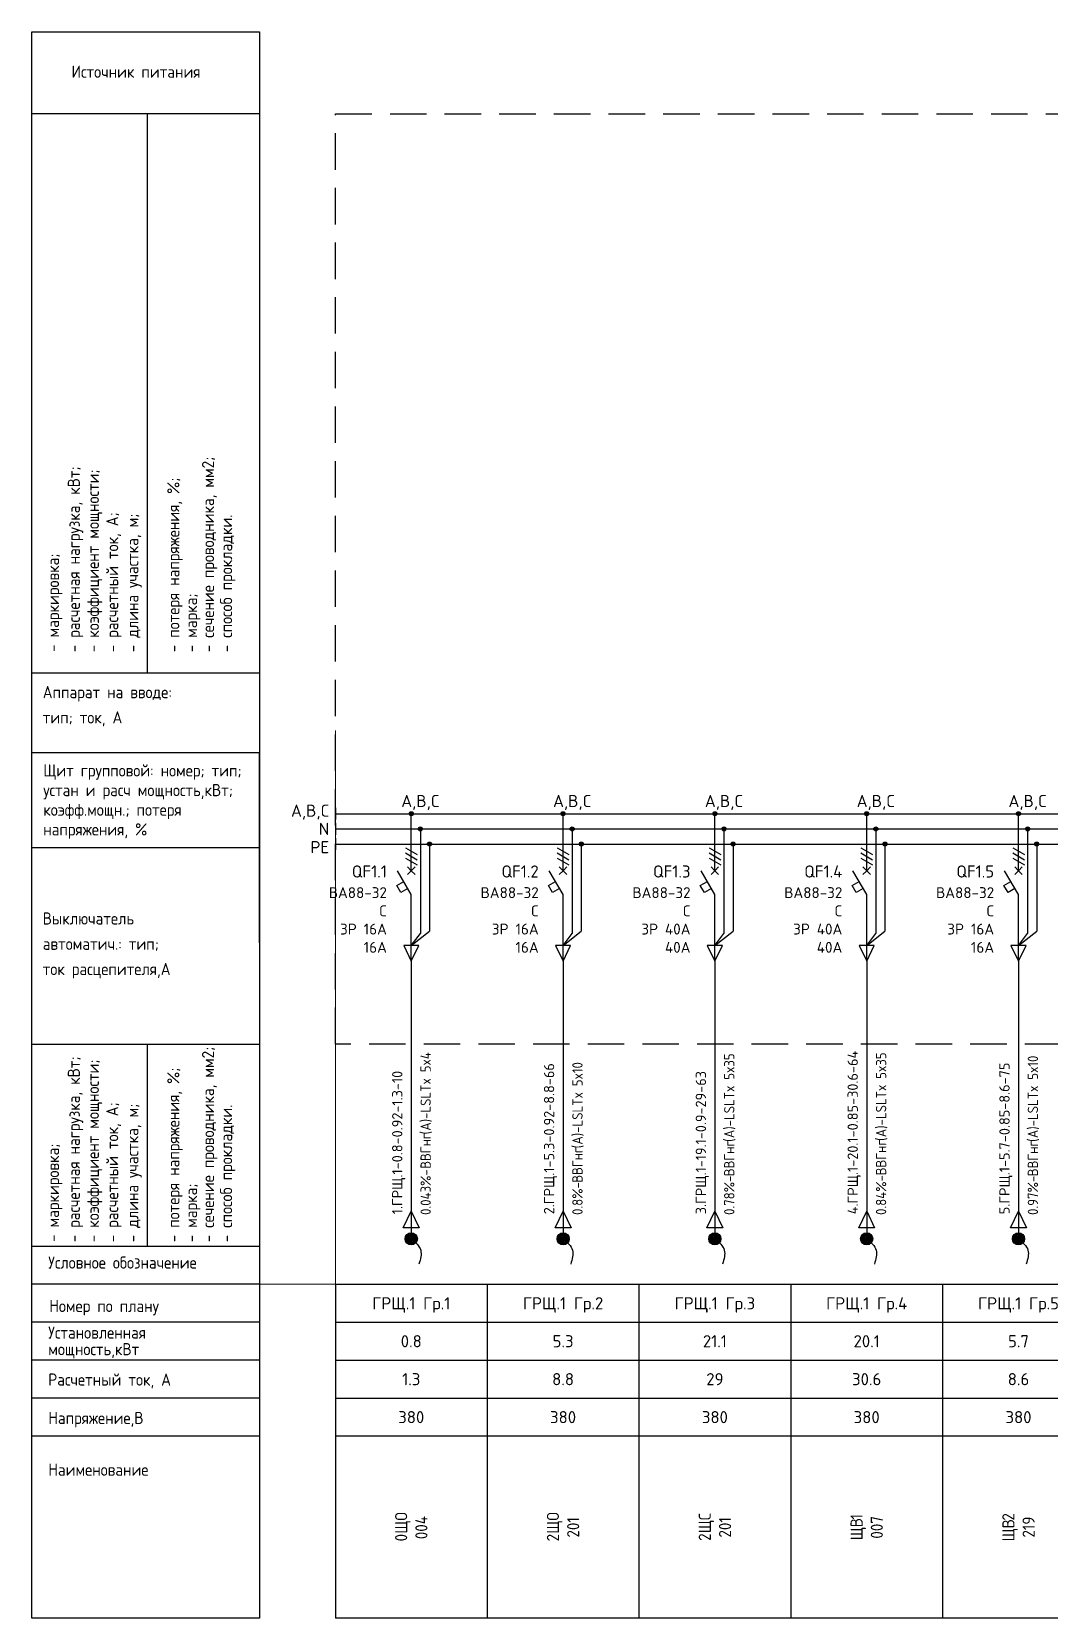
# Model space of a CAD drawing. Header units: millimetres. Extents: x -4379 to 694, y -18291 to 2656.
# Drawn here: x -2912.4 to -2744.9, y -1529.5 to -1268.2 of the extents above; entities that cross this region are included whole.
import ezdxf
from ezdxf.enums import TextEntityAlignment as Align

# ---------------------------------------------------------------- set-up
doc = ezdxf.new("R2010")
doc.units = ezdxf.units.MM
doc.linetypes.add('ACAD_ISO016W100', pattern=[9, 6, -3])
for name, color, linetype, lineweight in [('EL_TX', 7, 'Continuous', 25), ('ЭС АВ', 7, 'Continuous', 18), ('ЭС рамка', 7, 'Continuous', 18)]:
    doc.layers.add(name, color=color, linetype=linetype, lineweight=lineweight)
for name, color, linetype in [('Автомат защитный', 7, 'Continuous'), ('Принципиальная схема КТП -для ОДНОЛИНЕЙКИ', 7, 'Continuous'), ('ПРОВОДНИКИ', 7, 'Continuous'), ('Секция1', 7, 'Continuous')]:
    doc.layers.add(name, color=color, linetype=linetype)
doc.styles.add('SLD_Style', font='isocpeur.ttf', dxfattribs={"width": 0.9})

# ---------------------------------------------------------------- blocks, each defined once
blk = doc.blocks.new('Table1')
at = {"lineweight": 30}
for p, q in [((37.5, 142.5), (0, 142.5)), ((37.5, 130), (37.5, 142.5)), ((37.5, 111.25), (37.5, 130)), ((37.5, 126.88), (0, 126.88)), ((0, 111.25), (0, 125.61)), ((0, 61.25), (0, 111.25)), ((0, 94.56), (37.5, 94.56)), ((37.5, 61.25), (0, 61.25)), ((37.5, 55), (0, 55)), ((37.5, 48.75), (0, 48.75)), ((37.5, 42.5), (0, 42.5)), ((37.5, 36.25), (0, 36.25)), ((37.5, 30), (0, 30))]:
    blk.add_line(p, q, dxfattribs=at)
at = {"layer": 'ЭС рамка', "lineweight": 30}
for p, q in [((0, 0), (0, 261.28)), ((0, 261.28), (37.5, 261.28)), ((37.5, 261.28), (37.5, 0)), ((0, 247.8), (37.5, 247.8)), ((19.09, 155.72), (19.09, 247.8)), ((0, 155.72), (37.5, 155.72)), ((19.09, 61.25), (19.09, 94.56)), ((37.5, 0), (0, 0))]:
    blk.add_line(p, q, dxfattribs=at)
at = {"layer": 'ЭС рамка', "style": 'SLD_Style', "width": 0.9}
for s, p in [('Источник питания', (6.55, 253.7)), ('Аппарат на вводе:', (1.81, 151.52)), ('тип; ток, А', (1.81, 147.36)), ('Щит групповой: номер; тип; ', (1.9, 138.63)), ('устан и расч мощность,кВт; ', (1.9, 135.39)), ('коэфф.мощн.; потеря ', (1.9, 132.16)), ('напряжения, %', (1.9, 128.92)), ('Выключатель', (1.81, 114.25)), ('автоматич.: тип;', (1.81, 110.08)), ('ток расцепителя,А', (1.81, 105.92)), ('Условное обозначение', (2.72, 57.58)), ('Номер по плану', (2.88, 50.43)), ('Установленная', (2.72, 46.05)), ('мощность,кВт', (2.72, 43.32)), ('Расчетный ток, А', (2.72, 38.31)), ('Напряжение,В', (2.72, 31.99)), ('Наименование', (2.72, 23.47))]:
    blk.add_text(s, height=2, dxfattribs=at).set_placement(p)
for s, p in [(' - сечение проводника, мм2;', (30.03, 157.95)), (' - расчетная нагрузка, кВт;', (7.93, 157.95)), (' - коэффициент мощности;', (11.07, 157.95)), (' - потеря напряжения, %%%;', (24.32, 157.95)), (' - расчетный ток, А;', (14.25, 157.95)), (' - длина участка, м;', (17.57, 157.95)), (' - способ прокладки.', (33.01, 157.95)), ('   - маркировка;', (4.5, 155.72)), (' - марка;', (27.23, 157.95)), (' - расчетная нагрузка, кВт;', (7.93, 60.78)), (' - коэффициент мощности;', (11.07, 60.78)), (' - сечение проводника, мм2;', (30.03, 60.78)), (' - потеря напряжения, %%%;', (24.32, 60.78)), (' - расчетный ток, А;', (14.25, 60.78)), (' - длина участка, м;', (17.57, 60.78)), (' - способ прокладки.', (33.01, 60.78)), ('   - маркировка;', (4.5, 58.55)), (' - марка;', (27.23, 60.78))]:
    blk.add_text(s, height=2, rotation=90, dxfattribs=at).set_placement(p)
blk = doc.blocks.new('Start')
at = {"layer": 'ЭС рамка', "color": 7, "linetype": 'Continuous', "lineweight": 30}
blk.add_line((0, 3.46), (0, 1.54), dxfattribs=at)
at = {"layer": 'ЭС рамка', "color": 5, "linetype": 'Continuous', "lineweight": 30}
blk.add_line((0, 0.96), (0, -0.96), dxfattribs=at)
at = {"layer": 'ЭС рамка', "color": 94, "linetype": 'Continuous', "lineweight": 30, "ltscale": 50}
blk.add_line((0, -1.54), (0, -3.46), dxfattribs=at)
at = {"style": 'SLD_Style'}
blk.add_attdef('PHASE', text='', height=2, dxfattribs=at).set_placement((-1, 3), align=Align.MIDDLE_RIGHT)
at = {"layer": 'ЭС рамка', "color": 7, "linetype": 'Continuous', "lineweight": 18, "style": 'SLD_Style'}
blk.add_text('N', height=2, dxfattribs=at).set_placement((-1, 0), align=Align.MIDDLE_RIGHT)
at = {"layer": 'ЭС рамка', "color": 7, "linetype": 'Continuous', "lineweight": 18, "ltscale": 50, "style": 'SLD_Style'}
blk.add_text('РЕ', height=2, dxfattribs=at).set_placement((-1, -3), align=Align.MIDDLE_RIGHT)
blk = doc.blocks.new('*U58')
h = blk.add_hatch(color=256)
h.dxf.hatch_style = 1
edge = h.paths.add_edge_path()
edge.add_ellipse((12.5, 132.5), major_axis=(0, 0.333), ratio=1, start_angle=0, end_angle=360)
h = blk.add_hatch(color=256)
h.dxf.hatch_style = 1
edge = h.paths.add_edge_path()
edge.add_ellipse((14, 130), major_axis=(0, 0.333), ratio=1, start_angle=0, end_angle=360)
h = blk.add_hatch(color=256)
h.dxf.hatch_style = 1
edge = h.paths.add_edge_path()
edge.add_ellipse((15.5, 127.5), major_axis=(0, 0.333), ratio=1, start_angle=0, end_angle=360)
at = {"lineweight": 30}
for p, q in [((14, 129.67), (14, 123.11)), ((15.5, 127.17), (15.5, 113.13)), ((14, 123.11), (14, 112.8)), ((0, 55), (25, 55)), ((0, 55), (0, 0)), ((25, 55), (25, 0)), ((0, 48.75), (25, 48.75)), ((0, 42.5), (25, 42.5)), ((0, 36.25), (25, 36.25))]:
    blk.add_line(p, q, dxfattribs=at)
at = {"layer": 'Автомат защитный', "lineweight": 30}
for p, q in [((12.5, 123.11), (12.5, 132.17)), ((11.54, 126.87), (13.46, 125.76)), ((11.54, 126.04), (13.46, 124.93)), ((12.5, 119.17), (10.22, 123.11)), ((11.54, 125.2), (13.46, 124.09)), ((10.1, 120.66), (11.26, 121.32)), ((10.77, 119.5), (10.1, 120.66)), ((11.92, 120.17), (10.77, 119.5)), ((12.5, 108.54), (12.5, 119.17))]:
    blk.add_line(p, q, dxfattribs=at)
blk.add_ellipse((12.5, 132.5), major_axis=(0, 0.333), ratio=1, start_param=-1.570796, end_param=4.712389, dxfattribs=at)
at = {"layer": 'Принципиальная схема КТП -для ОДНОЛИНЕЙКИ', "lineweight": 30}
for p, q in [((12.5, 108.54), (12.5, 99.73)), ((11.19, 64.32), (12.5, 67.06)), ((12.5, 67.06), (13.81, 64.32)), ((13.81, 64.32), (11.19, 64.32)), ((12.5, 64.32), (12.5, 62.5))]:
    blk.add_line(p, q, dxfattribs=at)
at = {"layer": 'ПРОВОДНИКИ', "lineweight": 30}
for p, q in [((12.5, 110.81), (15.5, 113.13)), ((12.5, 110.81), (14, 112.8)), ((13.75, 110.81), (11.25, 110.81)), ((11.25, 110.81), (12.5, 108.2)), ((12.5, 108.2), (13.75, 110.81)), ((11.19, 64.31), (12.5, 67.06)), ((12.5, 67.06), (13.81, 64.31)), ((13.81, 64.31), (11.19, 64.31))]:
    blk.add_line(p, q, dxfattribs=at)
at = {"layer": 'ПРОВОДНИКИ', "lineweight": 30, "ltscale": 100}
blk.add_line((12.5, 99.73), (12.5, 64.32), dxfattribs=at)
at = {"layer": 'ПРОВОДНИКИ', "color": 7, "linetype": 'Continuous', "lineweight": 30}
for centre in [(14, 130), (15.5, 127.5), (15.5, 127.5)]:
    blk.add_ellipse(centre, major_axis=(0, 0.333), ratio=1, start_param=-1.570796, end_param=4.712389, dxfattribs=at)
at = {"layer": 'ЭС АВ', "color": 7, "lineweight": 30}
for q in [(11.88, 123.74), (11.88, 122.49), (13.12, 123.74), (13.12, 122.49)]:
    blk.add_line((12.5, 123.11), q, dxfattribs=at)
at = {"layer": 'ЭС рамка', "color": 7, "linetype": 'Continuous', "lineweight": 30}
for p, q in [((0, 132.5), (12.17, 132.5)), ((12.83, 132.5), (25, 132.5))]:
    blk.add_line(p, q, dxfattribs=at)
at = {"layer": 'ЭС рамка', "color": 5, "linetype": 'Continuous', "lineweight": 30}
for p, q in [((0, 130), (13.67, 130)), ((14.33, 130), (25, 130))]:
    blk.add_line(p, q, dxfattribs=at)
at = {"layer": 'ЭС рамка', "color": 94, "linetype": 'Continuous', "lineweight": 30}
for p, q in [((0, 127.5), (15.17, 127.5)), ((15.83, 127.5), (25, 127.5))]:
    blk.add_line(p, q, dxfattribs=at)
at = {"layer": 'ЭС рамка', "lineweight": 30}
for p, q in [((25, 30), (0, 30)), ((25, 0), (0, 0))]:
    blk.add_line(p, q, dxfattribs=at)
at = {"style": 'SLD_Style'}
for tag, p in [('LABEL', (12.5, 51.88)), ('INSTALLEDPOWER', (12.5, 45.63)), ('CURRENT', (12.5, 39.37)), ('VOLTAGE', (12.5, 33.13))]:
    blk.add_attdef(tag, text='', height=2, dxfattribs=at).set_placement(p, align=Align.MIDDLE_CENTER)
blk.add_attdef('TEXT', text='', height=2, rotation=90, dxfattribs=at).set_placement((12.5, 15), align=Align.MIDDLE_CENTER)
at = {"layer": 'Автомат защитный', "style": 'SLD_Style'}
blk.add_attdef('PHASE', text='', height=2, dxfattribs=at).set_placement((14, 134.59), align=Align.MIDDLE_CENTER)
for tag, height, p in [('NUMBER', 2, (8.49, 122.99)), ('SWITCHTYPE', 1.8, (8.49, 119.5)), ('SWITCHRELEASE', 1.8, (8.49, 116.5)), ('SWITCHNOMINALCURRENT', 1.8, (8.49, 113.5)), ('SWITCHRELEASECURRENT', 1.8, (8.49, 110.5)), ('RCDTYPE', 1.8, (8.49, 107.5)), ('RCDSETPOINT', 1.8, (8.49, 104.5))]:
    blk.add_attdef(tag, text='', height=height, dxfattribs=at).set_placement(p, align=Align.MIDDLE_RIGHT)
blk.add_attdef('LINE_A', text='', height=1.7, rotation=90, dxfattribs=at).set_placement((10.19, 65.45), align=Align.MIDDLE_LEFT)
blk.add_attdef('LINE_B', text='', height=1.7, rotation=90, dxfattribs=at).set_placement((13.85, 65.45), align=Align.TOP_LEFT)
blk = doc.blocks.new('*U21')
at = {"linetype": 'ByBlock', "lineweight": 30}
h = blk.add_hatch(color=256, dxfattribs=at)
h.paths.add_polyline_path([(-0.4, 0.9, -0.414214), (0.92, 0.37), (0, -0.02)])
h.paths.add_polyline_path([(0.92, 0.37, -0.101228), (1, -0.02, -0.30039), (0.39, -0.94), (0, -0.02)])
h.paths.add_polyline_path([(-0.4, 0.9), (0.39, -0.94, -0.538), (-1, -0.02, -0.30039)])
blk.add_circle((0, -0.02), 1, dxfattribs=at)
blk.add_spline([(0, 0), (1.55, -1.88), (1.27, -4.16)], degree=3, dxfattribs=at)

msp = doc.modelspace()

# ---------------------------------------------------------------- linework, layer by layer
at = {"layer": 'Defpoints', "color": 6, "lineweight": 0, "ltscale": 100, "elevation": -0.006}
msp.add_lwpolyline([(-2874.945, -1474.464), (-2862.445, -1474.464), (-2862.445, -1383.27)], dxfattribs=at)
at = {"layer": 'EL_TX', "color": 7, "linetype": 'ACAD_ISO016W100'}
msp.add_lwpolyline([(-2544.889, -1434.905), (-2862.445, -1434.905), (-2862.445, -1281.729), (-2544.889, -1281.729)], close=True, dxfattribs=at)

# ---------------------------------------------------------------- block references
at = {"layer": 'EL_TX', "lineweight": 0}
msp.add_blockref('Table1', (-2912.445, -1529.464, -0.006), dxfattribs=at)
at = {"layer": 'Секция1', "lineweight": 0}
ref = msp.add_blockref('*U58', (-2862.445, -1529.464, -0.006), dxfattribs=at)
ref.add_attrib('LABEL', 'ГРЩ.1 Гр.1', dxfattribs={"layer": '0', "height": 2, "style": 'SLD_Style'}).set_placement((-2849.945, -1477.589, -0.006), align=Align.MIDDLE_CENTER)
ref.add_attrib('INSTALLEDPOWER', '0.8', dxfattribs={"layer": '0', "height": 2, "style": 'SLD_Style'}).set_placement((-2849.945, -1483.839, -0.006), align=Align.MIDDLE_CENTER)
ref.add_attrib('CURRENT', '1.3', dxfattribs={"layer": '0', "height": 2, "style": 'SLD_Style'}).set_placement((-2849.945, -1490.089, -0.006), align=Align.MIDDLE_CENTER)
ref.add_attrib('VOLTAGE', '380', dxfattribs={"layer": '0', "height": 2, "style": 'SLD_Style'}).set_placement((-2849.945, -1496.339, -0.006), align=Align.MIDDLE_CENTER)
ref.add_attrib('LINE_A', ' 1.ГРЩ.1-0.8-0.92-1.3-10', dxfattribs={"layer": 'Автомат защитный', "height": 1.7, "rotation": 90, "style": 'SLD_Style'}).set_placement((-2852.251, -1464.012, -0.006), align=Align.MIDDLE_LEFT)
ref.add_attrib('LINE_B_001', ' 0.043%%%-', (-2846.725, -1464.012, -0.006), dxfattribs={"layer": 'Автомат защитный', "height": 1.7, "rotation": 90, "style": 'SLD_Style', "width": 0.9})
ref.add_attrib('PHASE', 'A,B,C', dxfattribs={"layer": 'Автомат защитный', "height": 2, "style": 'SLD_Style'}).set_placement((-2848.445, -1394.873, -0.006), align=Align.MIDDLE_CENTER)
ref.add_attrib('NUMBER', 'QF1.1', dxfattribs={"layer": 'Автомат защитный', "height": 2, "style": 'SLD_Style'}).set_placement((-2853.956, -1406.477, -0.006), align=Align.MIDDLE_RIGHT)
ref.add_attrib('SWITCHTYPE', 'ВА88-32', dxfattribs={"layer": 'Автомат защитный', "height": 1.8, "style": 'SLD_Style'}).set_placement((-2853.956, -1409.964, -0.006), align=Align.MIDDLE_RIGHT)
ref.add_attrib('SWITCHRELEASE', 'C', dxfattribs={"layer": 'Автомат защитный', "height": 1.8, "style": 'SLD_Style'}).set_placement((-2853.956, -1412.964, -0.006), align=Align.MIDDLE_RIGHT)
ref.add_attrib('SWITCHNOMINALCURRENT', '3Р 16А', dxfattribs={"layer": 'Автомат защитный', "height": 1.8, "style": 'SLD_Style'}).set_placement((-2853.956, -1415.964, -0.006), align=Align.MIDDLE_RIGHT)
ref.add_attrib('SWITCHRELEASECURRENT', '16А', dxfattribs={"layer": 'Автомат защитный', "height": 1.8, "style": 'SLD_Style'}).set_placement((-2853.956, -1418.964, -0.006), align=Align.MIDDLE_RIGHT)
ref.add_attrib('TEXT_001', '0', (-2850.612, -1516.804, -0.006), dxfattribs={"layer": '0', "height": 2, "rotation": 90, "style": 'SLD_Style', "width": 0.9})
ref.add_attrib('LINE_B_002', 'ВВГнг', (-2846.725, -1455.444, -0.006), dxfattribs={"layer": 'Автомат защитный', "height": 1.7, "rotation": 90, "style": 'SLD_Style', "width": 0.9})
ref.add_attrib('LINE_B_003', '(', (-2846.725, -1449.783, -0.006), dxfattribs={"layer": 'Автомат защитный', "height": 1.7, "rotation": 90, "style": 'SLD_Style', "width": 0.9})
ref.add_attrib('LINE_B_004', 'А', (-2846.725, -1449.171, -0.006), dxfattribs={"layer": 'Автомат защитный', "height": 1.7, "rotation": 90, "style": 'SLD_Style', "width": 0.9})
ref.add_attrib('LINE_B_005', ')-LSLTx 5x4', (-2846.725, -1447.794, -0.006), dxfattribs={"layer": 'Автомат защитный', "height": 1.7, "rotation": 90, "style": 'SLD_Style', "width": 0.9})
ref.add_attrib('TEXT_002', 'ЩО', (-2850.612, -1515.544, -0.006), dxfattribs={"layer": '0', "height": 2, "rotation": 90, "style": 'SLD_Style', "width": 0.9})
ref.add_attrib('TEXT_003', '004', (-2847.278, -1516.444, -0.006), dxfattribs={"layer": '0', "height": 2, "rotation": 90, "style": 'SLD_Style', "width": 0.9})
ref = msp.add_blockref('*U58', (-2837.445, -1529.464, -0.006), dxfattribs=at)
ref.add_attrib('LABEL', 'ГРЩ.1 Гр.2', dxfattribs={"layer": '0', "height": 2, "style": 'SLD_Style'}).set_placement((-2824.945, -1477.589, -0.006), align=Align.MIDDLE_CENTER)
ref.add_attrib('INSTALLEDPOWER', '5.3', dxfattribs={"layer": '0', "height": 2, "style": 'SLD_Style'}).set_placement((-2824.945, -1483.839, -0.006), align=Align.MIDDLE_CENTER)
ref.add_attrib('CURRENT', '8.8', dxfattribs={"layer": '0', "height": 2, "style": 'SLD_Style'}).set_placement((-2824.945, -1490.089, -0.006), align=Align.MIDDLE_CENTER)
ref.add_attrib('VOLTAGE', '380', dxfattribs={"layer": '0', "height": 2, "style": 'SLD_Style'}).set_placement((-2824.945, -1496.339, -0.006), align=Align.MIDDLE_CENTER)
ref.add_attrib('LINE_A', ' 2.ГРЩ.1-5.3-0.92-8.8-66', dxfattribs={"layer": 'Автомат защитный', "height": 1.7, "rotation": 90, "style": 'SLD_Style'}).set_placement((-2827.251, -1464.012, -0.006), align=Align.MIDDLE_LEFT)
ref.add_attrib('LINE_B_001', ' 0.8%%%-', (-2821.725, -1464.012, -0.006), dxfattribs={"layer": 'Автомат защитный', "height": 1.7, "rotation": 90, "style": 'SLD_Style', "width": 0.9})
ref.add_attrib('PHASE', 'A,B,C', dxfattribs={"layer": 'Автомат защитный', "height": 2, "style": 'SLD_Style'}).set_placement((-2823.445, -1394.873, -0.006), align=Align.MIDDLE_CENTER)
ref.add_attrib('NUMBER', 'QF1.2', dxfattribs={"layer": 'Автомат защитный', "height": 2, "style": 'SLD_Style'}).set_placement((-2828.956, -1406.477, -0.006), align=Align.MIDDLE_RIGHT)
ref.add_attrib('SWITCHTYPE', 'ВА88-32', dxfattribs={"layer": 'Автомат защитный', "height": 1.8, "style": 'SLD_Style'}).set_placement((-2828.956, -1409.964, -0.006), align=Align.MIDDLE_RIGHT)
ref.add_attrib('SWITCHRELEASE', 'C', dxfattribs={"layer": 'Автомат защитный', "height": 1.8, "style": 'SLD_Style'}).set_placement((-2828.956, -1412.964, -0.006), align=Align.MIDDLE_RIGHT)
ref.add_attrib('SWITCHNOMINALCURRENT', '3Р 16А', dxfattribs={"layer": 'Автомат защитный', "height": 1.8, "style": 'SLD_Style'}).set_placement((-2828.956, -1415.964, -0.006), align=Align.MIDDLE_RIGHT)
ref.add_attrib('SWITCHRELEASECURRENT', '16А', dxfattribs={"layer": 'Автомат защитный', "height": 1.8, "style": 'SLD_Style'}).set_placement((-2828.956, -1418.964, -0.006), align=Align.MIDDLE_RIGHT)
ref.add_attrib('TEXT_001', '2', (-2825.612, -1516.804, -0.006), dxfattribs={"layer": '0', "height": 2, "rotation": 90, "style": 'SLD_Style', "width": 0.9})
ref.add_attrib('LINE_B_002', 'ВВГнг', (-2821.725, -1457.739, -0.006), dxfattribs={"layer": 'Автомат защитный', "height": 1.7, "rotation": 90, "style": 'SLD_Style', "width": 0.9})
ref.add_attrib('LINE_B_003', '(', (-2821.725, -1452.078, -0.006), dxfattribs={"layer": 'Автомат защитный', "height": 1.7, "rotation": 90, "style": 'SLD_Style', "width": 0.9})
ref.add_attrib('LINE_B_004', 'А', (-2821.725, -1451.466, -0.006), dxfattribs={"layer": 'Автомат защитный', "height": 1.7, "rotation": 90, "style": 'SLD_Style', "width": 0.9})
ref.add_attrib('LINE_B_005', ')-LSLTx 5x10', (-2821.725, -1450.089, -0.006), dxfattribs={"layer": 'Автомат защитный', "height": 1.7, "rotation": 90, "style": 'SLD_Style', "width": 0.9})
ref.add_attrib('TEXT_002', 'ЩО', (-2825.612, -1515.544, -0.006), dxfattribs={"layer": '0', "height": 2, "rotation": 90, "style": 'SLD_Style', "width": 0.9})
ref.add_attrib('TEXT_003', '201', (-2822.278, -1516.174, -0.006), dxfattribs={"layer": '0', "height": 2, "rotation": 90, "style": 'SLD_Style', "width": 0.9})
ref = msp.add_blockref('*U58', (-2812.445, -1529.464, -0.006), dxfattribs=at)
ref.add_attrib('LABEL', 'ГРЩ.1 Гр.3', dxfattribs={"layer": '0', "height": 2, "style": 'SLD_Style'}).set_placement((-2799.945, -1477.589, -0.006), align=Align.MIDDLE_CENTER)
ref.add_attrib('INSTALLEDPOWER', '21.1', dxfattribs={"layer": '0', "height": 2, "style": 'SLD_Style'}).set_placement((-2799.945, -1483.839, -0.006), align=Align.MIDDLE_CENTER)
ref.add_attrib('CURRENT', '29', dxfattribs={"layer": '0', "height": 2, "style": 'SLD_Style'}).set_placement((-2799.945, -1490.089, -0.006), align=Align.MIDDLE_CENTER)
ref.add_attrib('VOLTAGE', '380', dxfattribs={"layer": '0', "height": 2, "style": 'SLD_Style'}).set_placement((-2799.945, -1496.339, -0.006), align=Align.MIDDLE_CENTER)
ref.add_attrib('LINE_A', ' 3.ГРЩ.1-19.1-0.9-29-63', dxfattribs={"layer": 'Автомат защитный', "height": 1.7, "rotation": 90, "style": 'SLD_Style'}).set_placement((-2802.251, -1464.012, -0.006), align=Align.MIDDLE_LEFT)
ref.add_attrib('LINE_B_001', ' 0.78%%%-', (-2796.725, -1464.012, -0.006), dxfattribs={"layer": 'Автомат защитный', "height": 1.7, "rotation": 90, "style": 'SLD_Style', "width": 0.9})
ref.add_attrib('PHASE', 'A,B,C', dxfattribs={"layer": 'Автомат защитный', "height": 2, "style": 'SLD_Style'}).set_placement((-2798.445, -1394.873, -0.006), align=Align.MIDDLE_CENTER)
ref.add_attrib('NUMBER', 'QF1.3', dxfattribs={"layer": 'Автомат защитный', "height": 2, "style": 'SLD_Style'}).set_placement((-2803.956, -1406.477, -0.006), align=Align.MIDDLE_RIGHT)
ref.add_attrib('SWITCHTYPE', 'ВА88-32', dxfattribs={"layer": 'Автомат защитный', "height": 1.8, "style": 'SLD_Style'}).set_placement((-2803.956, -1409.964, -0.006), align=Align.MIDDLE_RIGHT)
ref.add_attrib('SWITCHRELEASE', 'C', dxfattribs={"layer": 'Автомат защитный', "height": 1.8, "style": 'SLD_Style'}).set_placement((-2803.956, -1412.964, -0.006), align=Align.MIDDLE_RIGHT)
ref.add_attrib('SWITCHNOMINALCURRENT', '3Р 40А', dxfattribs={"layer": 'Автомат защитный', "height": 1.8, "style": 'SLD_Style'}).set_placement((-2803.956, -1415.964, -0.006), align=Align.MIDDLE_RIGHT)
ref.add_attrib('SWITCHRELEASECURRENT', '40А', dxfattribs={"layer": 'Автомат защитный', "height": 1.8, "style": 'SLD_Style'}).set_placement((-2803.956, -1418.964, -0.006), align=Align.MIDDLE_RIGHT)
ref.add_attrib('TEXT_001', '2', (-2800.612, -1516.714, -0.006), dxfattribs={"layer": '0', "height": 2, "rotation": 90, "style": 'SLD_Style', "width": 0.9})
ref.add_attrib('LINE_B_002', 'ВВГнг', (-2796.725, -1456.668, -0.006), dxfattribs={"layer": 'Автомат защитный', "height": 1.7, "rotation": 90, "style": 'SLD_Style', "width": 0.9})
ref.add_attrib('LINE_B_003', '(', (-2796.725, -1451.007, -0.006), dxfattribs={"layer": 'Автомат защитный', "height": 1.7, "rotation": 90, "style": 'SLD_Style', "width": 0.9})
ref.add_attrib('LINE_B_004', 'А', (-2796.725, -1450.395, -0.006), dxfattribs={"layer": 'Автомат защитный', "height": 1.7, "rotation": 90, "style": 'SLD_Style', "width": 0.9})
ref.add_attrib('LINE_B_005', ')-LSLTx 5x35', (-2796.725, -1449.018, -0.006), dxfattribs={"layer": 'Автомат защитный', "height": 1.7, "rotation": 90, "style": 'SLD_Style', "width": 0.9})
ref.add_attrib('TEXT_002', 'ЩС', (-2800.612, -1515.454, -0.006), dxfattribs={"layer": '0', "height": 2, "rotation": 90, "style": 'SLD_Style', "width": 0.9})
ref.add_attrib('TEXT_003', '201', (-2797.278, -1516.174, -0.006), dxfattribs={"layer": '0', "height": 2, "rotation": 90, "style": 'SLD_Style', "width": 0.9})
ref = msp.add_blockref('*U58', (-2787.445, -1529.464, -0.006), dxfattribs=at)
ref.add_attrib('LABEL', 'ГРЩ.1 Гр.4', dxfattribs={"layer": '0', "height": 2, "style": 'SLD_Style'}).set_placement((-2774.945, -1477.589, -0.006), align=Align.MIDDLE_CENTER)
ref.add_attrib('INSTALLEDPOWER', '20.1', dxfattribs={"layer": '0', "height": 2, "style": 'SLD_Style'}).set_placement((-2774.945, -1483.839, -0.006), align=Align.MIDDLE_CENTER)
ref.add_attrib('CURRENT', '30.6', dxfattribs={"layer": '0', "height": 2, "style": 'SLD_Style'}).set_placement((-2774.945, -1490.089, -0.006), align=Align.MIDDLE_CENTER)
ref.add_attrib('VOLTAGE', '380', dxfattribs={"layer": '0', "height": 2, "style": 'SLD_Style'}).set_placement((-2774.945, -1496.339, -0.006), align=Align.MIDDLE_CENTER)
ref.add_attrib('LINE_A', ' 4.ГРЩ.1-20.1-0.85-30.6-64', dxfattribs={"layer": 'Автомат защитный', "height": 1.7, "rotation": 90, "style": 'SLD_Style'}).set_placement((-2777.251, -1464.012, -0.006), align=Align.MIDDLE_LEFT)
ref.add_attrib('LINE_B_001', ' 0.84%%%-', (-2771.725, -1464.012, -0.006), dxfattribs={"layer": 'Автомат защитный', "height": 1.7, "rotation": 90, "style": 'SLD_Style', "width": 0.9})
ref.add_attrib('PHASE', 'A,B,C', dxfattribs={"layer": 'Автомат защитный', "height": 2, "style": 'SLD_Style'}).set_placement((-2773.445, -1394.873, -0.006), align=Align.MIDDLE_CENTER)
ref.add_attrib('NUMBER', 'QF1.4', dxfattribs={"layer": 'Автомат защитный', "height": 2, "style": 'SLD_Style'}).set_placement((-2778.956, -1406.477, -0.006), align=Align.MIDDLE_RIGHT)
ref.add_attrib('SWITCHTYPE', 'ВА88-32', dxfattribs={"layer": 'Автомат защитный', "height": 1.8, "style": 'SLD_Style'}).set_placement((-2778.956, -1409.964, -0.006), align=Align.MIDDLE_RIGHT)
ref.add_attrib('SWITCHRELEASE', 'C', dxfattribs={"layer": 'Автомат защитный', "height": 1.8, "style": 'SLD_Style'}).set_placement((-2778.956, -1412.964, -0.006), align=Align.MIDDLE_RIGHT)
ref.add_attrib('SWITCHNOMINALCURRENT', '3Р 40А', dxfattribs={"layer": 'Автомат защитный', "height": 1.8, "style": 'SLD_Style'}).set_placement((-2778.956, -1415.964, -0.006), align=Align.MIDDLE_RIGHT)
ref.add_attrib('SWITCHRELEASECURRENT', '40А', dxfattribs={"layer": 'Автомат защитный', "height": 1.8, "style": 'SLD_Style'}).set_placement((-2778.956, -1418.964, -0.006), align=Align.MIDDLE_RIGHT)
ref.add_attrib('TEXT_001', 'ЩВ', (-2775.612, -1516.624, -0.006), dxfattribs={"layer": '0', "height": 2, "rotation": 90, "style": 'SLD_Style', "width": 0.9})
ref.add_attrib('LINE_B_002', 'ВВГнг', (-2771.725, -1456.515, -0.006), dxfattribs={"layer": 'Автомат защитный', "height": 1.7, "rotation": 90, "style": 'SLD_Style', "width": 0.9})
ref.add_attrib('LINE_B_003', '(', (-2771.725, -1450.854, -0.006), dxfattribs={"layer": 'Автомат защитный', "height": 1.7, "rotation": 90, "style": 'SLD_Style', "width": 0.9})
ref.add_attrib('LINE_B_004', 'А', (-2771.725, -1450.242, -0.006), dxfattribs={"layer": 'Автомат защитный', "height": 1.7, "rotation": 90, "style": 'SLD_Style', "width": 0.9})
ref.add_attrib('LINE_B_005', ')-LSLTx 5x35', (-2771.725, -1448.865, -0.006), dxfattribs={"layer": 'Автомат защитный', "height": 1.7, "rotation": 90, "style": 'SLD_Style', "width": 0.9})
ref.add_attrib('TEXT_002', '1', (-2775.612, -1513.204, -0.006), dxfattribs={"layer": '0', "height": 2, "rotation": 90, "style": 'SLD_Style', "width": 0.9})
ref.add_attrib('TEXT_003', '007', (-2772.278, -1516.354, -0.006), dxfattribs={"layer": '0', "height": 2, "rotation": 90, "style": 'SLD_Style', "width": 0.9})
ref = msp.add_blockref('*U58', (-2762.445, -1529.464, -0.006), dxfattribs=at)
ref.add_attrib('LABEL', 'ГРЩ.1 Гр.5', dxfattribs={"layer": '0', "height": 2, "style": 'SLD_Style'}).set_placement((-2749.945, -1477.589, -0.006), align=Align.MIDDLE_CENTER)
ref.add_attrib('INSTALLEDPOWER', '5.7', dxfattribs={"layer": '0', "height": 2, "style": 'SLD_Style'}).set_placement((-2749.945, -1483.839, -0.006), align=Align.MIDDLE_CENTER)
ref.add_attrib('CURRENT', '8.6', dxfattribs={"layer": '0', "height": 2, "style": 'SLD_Style'}).set_placement((-2749.945, -1490.089, -0.006), align=Align.MIDDLE_CENTER)
ref.add_attrib('VOLTAGE', '380', dxfattribs={"layer": '0', "height": 2, "style": 'SLD_Style'}).set_placement((-2749.945, -1496.339, -0.006), align=Align.MIDDLE_CENTER)
ref.add_attrib('LINE_A', ' 5.ГРЩ.1-5.7-0.85-8.6-75', dxfattribs={"layer": 'Автомат защитный', "height": 1.7, "rotation": 90, "style": 'SLD_Style'}).set_placement((-2752.251, -1464.012, -0.006), align=Align.MIDDLE_LEFT)
ref.add_attrib('LINE_B_001', ' 0.97%%%-', (-2746.725, -1464.012, -0.006), dxfattribs={"layer": 'Автомат защитный', "height": 1.7, "rotation": 90, "style": 'SLD_Style', "width": 0.9})
ref.add_attrib('PHASE', 'A,B,C', dxfattribs={"layer": 'Автомат защитный', "height": 2, "style": 'SLD_Style'}).set_placement((-2748.445, -1394.873, -0.006), align=Align.MIDDLE_CENTER)
ref.add_attrib('NUMBER', 'QF1.5', dxfattribs={"layer": 'Автомат защитный', "height": 2, "style": 'SLD_Style'}).set_placement((-2753.956, -1406.477, -0.006), align=Align.MIDDLE_RIGHT)
ref.add_attrib('SWITCHTYPE', 'ВА88-32', dxfattribs={"layer": 'Автомат защитный', "height": 1.8, "style": 'SLD_Style'}).set_placement((-2753.956, -1409.964, -0.006), align=Align.MIDDLE_RIGHT)
ref.add_attrib('SWITCHRELEASE', 'C', dxfattribs={"layer": 'Автомат защитный', "height": 1.8, "style": 'SLD_Style'}).set_placement((-2753.956, -1412.964, -0.006), align=Align.MIDDLE_RIGHT)
ref.add_attrib('SWITCHNOMINALCURRENT', '3Р 16А', dxfattribs={"layer": 'Автомат защитный', "height": 1.8, "style": 'SLD_Style'}).set_placement((-2753.956, -1415.964, -0.006), align=Align.MIDDLE_RIGHT)
ref.add_attrib('SWITCHRELEASECURRENT', '16А', dxfattribs={"layer": 'Автомат защитный', "height": 1.8, "style": 'SLD_Style'}).set_placement((-2753.956, -1418.964, -0.006), align=Align.MIDDLE_RIGHT)
ref.add_attrib('TEXT_001', 'ЩВ', (-2750.612, -1516.804, -0.006), dxfattribs={"layer": '0', "height": 2, "rotation": 90, "style": 'SLD_Style', "width": 0.9})
ref.add_attrib('LINE_B_002', 'ВВГнг', (-2746.725, -1456.668, -0.006), dxfattribs={"layer": 'Автомат защитный', "height": 1.7, "rotation": 90, "style": 'SLD_Style', "width": 0.9})
ref.add_attrib('LINE_B_003', '(', (-2746.725, -1451.007, -0.006), dxfattribs={"layer": 'Автомат защитный', "height": 1.7, "rotation": 90, "style": 'SLD_Style', "width": 0.9})
ref.add_attrib('LINE_B_004', 'А', (-2746.725, -1450.395, -0.006), dxfattribs={"layer": 'Автомат защитный', "height": 1.7, "rotation": 90, "style": 'SLD_Style', "width": 0.9})
ref.add_attrib('LINE_B_005', ')-LSLTx 5x10', (-2746.725, -1449.018, -0.006), dxfattribs={"layer": 'Автомат защитный', "height": 1.7, "rotation": 90, "style": 'SLD_Style', "width": 0.9})
ref.add_attrib('TEXT_002', '2', (-2750.612, -1513.384, -0.006), dxfattribs={"layer": '0', "height": 2, "rotation": 90, "style": 'SLD_Style', "width": 0.9})
ref.add_attrib('TEXT_003', '219', (-2747.278, -1516.174, -0.006), dxfattribs={"layer": '0', "height": 2, "rotation": 90, "style": 'SLD_Style', "width": 0.9})
msp.add_blockref('Start', (-2862.445, -1399.464, -0.006), dxfattribs=at).add_auto_attribs({'PHASE': 'A,B,C'})
for p in [(-2849.945, -1466.964, -0.006), (-2824.945, -1466.964, -0.006), (-2799.945, -1466.964, -0.006), (-2774.945, -1466.964, -0.006), (-2749.945, -1466.964, -0.006)]:
    msp.add_blockref('*U21', p, dxfattribs=at)

doc.saveas('drawing.dxf')
